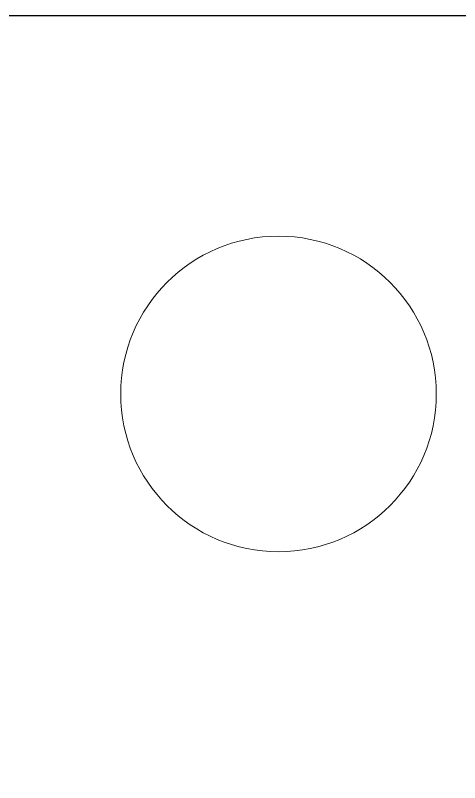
# Model space of a CAD drawing. Header units: millimetres. Extents: x -18 to 18, y -61 to 61.
# Drawn here: x -6 to 1.04, y 48.84 to 61 of the extents above; entities that cross this region are included whole.
import ezdxf

# ---------------------------------------------------------------- set-up
doc = ezdxf.new("R2010")
doc.units = ezdxf.units.MM
doc.header["$MEASUREMENT"] = 0
doc.layers.add('Layer 1', color=7, linetype='Continuous')

msp = doc.modelspace()

# ---------------------------------------------------------------- linework, layer by layer
at = {"layer": 'Layer 1', "color": 2}
msp.add_open_spline([(18.4995, 61.0002), (18.4995, 61.0002), (-18.4996, 61.0002), (-18.4996, 61.0002), (-18.4996, 61.0002), (-18.4996, 61.0002), (-18.4996, -61.0002), (-18.4996, -61.0002), (-18.4996, -61.0002), (-18.4996, -61.0002), (18.4995, -61.0002), (18.4995, -61.0002), (18.4995, -61.0002), (18.4995, -61.0002), (18.4995, 61.0002), (18.4995, 61.0002)], degree=3, knots=[0, 0, 0, 0, 0.2, 0.2, 0.2, 0.2, 0.4, 0.4, 0.4, 0.4, 0.6, 0.6, 0.6, 0.6, 1, 1, 1, 1], dxfattribs=at)
at = {"layer": 'Layer 1', "lineweight": 5}
msp.add_open_spline([(7.6729, 61.0002), (7.6729, 61.0002), (-17.0003, 61.0002), (-17.0003, 61.0002)], degree=3, dxfattribs=at)
at = {"layer": 'Layer 1', "color": 7, "lineweight": 5}
msp.add_open_spline([(-1.8274, 52.4984), (-0.4459, 52.4984), (0.6737, 53.6182), (0.6737, 54.9995), (0.6737, 54.9995), (0.6737, 56.3809), (-0.4459, 57.5007), (-1.8274, 57.5007), (-1.8274, 57.5007), (-3.2087, 57.5007), (-4.3286, 56.3809), (-4.3286, 54.9995), (-4.3286, 54.9995), (-4.3286, 53.6182), (-3.2087, 52.4984), (-1.8274, 52.4984)], degree=3, knots=[0, 0, 0, 0, 0.2, 0.2, 0.2, 0.2, 0.4, 0.4, 0.4, 0.4, 0.6, 0.6, 0.6, 0.6, 1, 1, 1, 1], dxfattribs=at)

doc.saveas('drawing.dxf')
